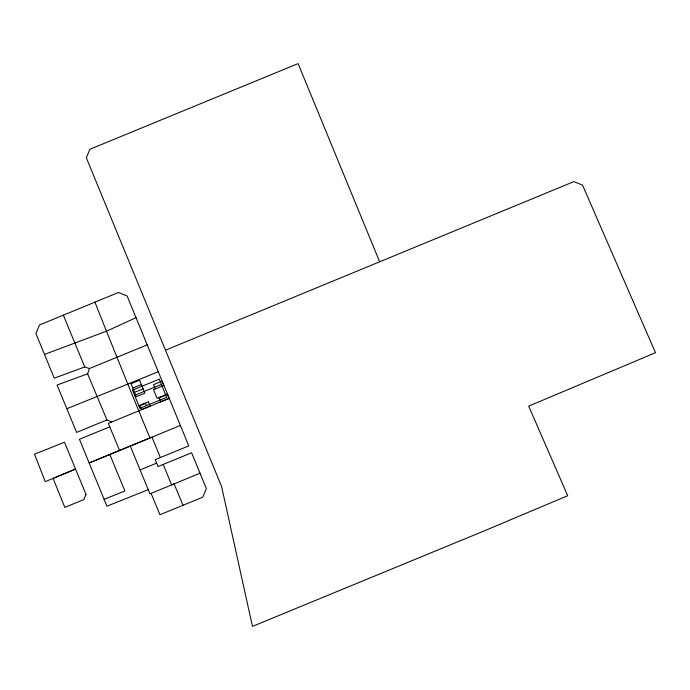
<?xml version="1.0" encoding="UTF-8"?>
<svg xmlns="http://www.w3.org/2000/svg" width="690" height="690" viewBox="0 0 690 690"><rect width="100%" height="100%" fill="white"/><g stroke="black" fill="none" stroke-linecap="round" stroke-linejoin="round"><path stroke-width="1.03" d="M111.806 422.013L106.933 419.943L87.613 373.808L89.441 368.538L147.22 344.871M136.016 317.659L106.803 331.079L44.496 354.419L35.915 333.555L39.485 324.973L118.525 292.448L127.124 296.036L188.793 445.904L155.224 459.661L158.036 466.543L191.622 452.787L206.362 488.598L202.774 497.197L159.968 514.723L151.058 493.376M169.222 398.337L108.347 423.384L119.568 450.466M140.113 469.95L156.639 463.102M165.496 350.192L573.899 181.625L582.533 185.118L655.5 352.702L528.687 406.134L567.698 495.722L485.122 530.524L252.462 626.399L221.602 486.545L86.345 157.838L89.924 149.256L298.097 63.601L379.569 261.588M106.933 419.943L76.599 432.414L57.089 385.046L87.613 373.808M109.779 426.825L79.428 439.28L89.157 462.973L151.99 437.141L160.382 457.574M180.383 425.454L89.157 462.973L106.95 506.184L148.229 489.676M200.04 473.219L171.62 484.915L163.211 464.439M158.277 371.746L66.844 408.721M132.765 388.047L141.381 384.546M134.516 392.36L143.132 388.858M134.619 395.318L161.434 384.416M139.001 406.091L145.512 403.443L146.401 405.634M165.807 395.189L159.304 397.837L160.192 400.028M104.121 499.293L124.873 490.995L109.814 454.486M89.441 368.538L84.749 366.942L54.26 378.163L44.496 354.419M183.031 505.287L174.096 483.888L149.937 493.842L130.289 446.05M84.749 366.942L63.342 315.149M94.91 302.16C112.979 347.544 131.212 392.843 149.971 437.96M155.233 388.962L153.482 384.649L162.098 381.147L163.849 385.46L153.516 389.66L157.018 398.277L167.351 394.076L169.102 398.389L160.485 401.891L158.734 397.578M86.008 494.454L83.852 499.595L64.817 507.409L53.096 478.394L75.555 469.053L64.515 442.221L34.5 454.167L45.238 481.655L75.555 469.053L86.008 494.454M139.63 380.233L131.014 383.735L136.266 396.672L144.883 393.162L139.63 380.233M159.312 379.198L132.497 390.1L139.889 408.282L166.704 397.388L159.312 379.198M148.393 401.787L139.768 405.289L141.519 409.601L150.144 406.091L148.393 401.787"/></g></svg>
